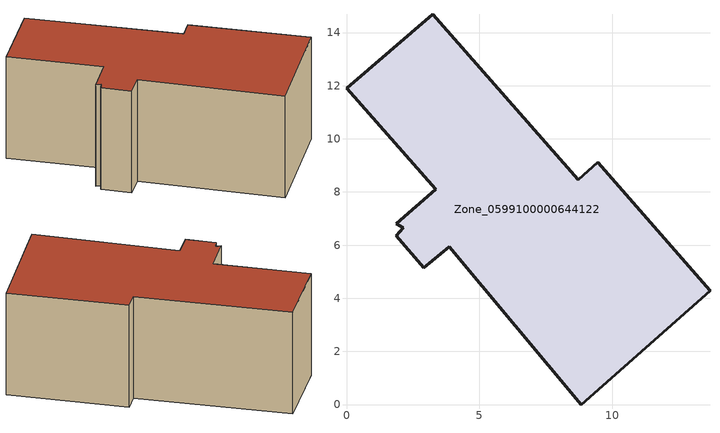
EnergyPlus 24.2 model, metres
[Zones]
Zone_0599100000644122
 floor ground (C_G): 1.86,6.34 2.13,6.66 1.87,6.8 3.35,8.1 0,11.91 3.24,14.68 8.72,8.46 9.45,9.12 13.68,4.29 8.83,0 3.87,5.94 2.91,5.14 z0
 wall outside (C_F): 8.72,8.46 3.24,14.68 0,11.91 3.35,8.1 1.87,6.8 2.13,6.66 1.86,6.34 2.91,5.14 3.87,5.94 8.83,0 13.68,4.29 9.45,9.12 8.72,8.46 z0:5.86
 roof outside (C_R): 2.13,6.66 1.86,6.34 2.91,5.14 3.87,5.94 8.83,0 13.68,4.29 9.45,9.12 8.72,8.46 3.24,14.68 0,11.91 3.35,8.1 1.87,6.8 z5.86
[BUILDING]
Pand.0599100000644122: North Axis=0; Terrain=City; Loads Convergence Tolerance Value=0.04; Temperature Convergence Tolerance Value=0.4; Solar Distribution=FullExterior; Maximum Number of Warmup Days=25; Minimum Number of Warmup Days=1
[Site:Location]
Rotterdam.The.Hague.AP_ZH_NLD Design_Conditions: Latitude=51.96; Longitude=4.45; Time Zone=1; Elevation=-4.5
[SITE:GROUNDTEMPERATURE:BUILDINGSURFACE]
18, 18, 18, 18, 18, 18, 18, 18, 18, 18, 18, 18
[MATERIAL] Thermal Absorptance=0.9; Solar Absorptance=0.7; Visible Absorptance=0.7
Name | Roughness | Thickness | Conductivity | Density | Specific Heat
G.TC.1946 | MediumSmooth | 0.15 | 1 | 540 | 1210
F.TC.1946 | Rough | 0.3 | 0.857143 | 1920 | 840
R.TC.1946 | MediumRough | 0.2 | 0.909091 | 1500 | 1000
[CONSTRUCTION]
C_G: G.TC.1946
C_F: F.TC.1946
C_R: R.TC.1946
[ZONE]
Zone_0599100000644122: Type=1; Multiplier=1; Ceiling Height=Autocalculate; Volume=Autocalculate; Floor Area=autocalculate; Part of Total Floor Area=Yes
[ZONEINFILTRATION:DESIGNFLOWRATE]
Infil_Zone_0599100000644122: Zone or ZoneList or Space or SpaceList=Zone_0599100000644122; Schedule=AlwaysOn; Design Flow Rate Calculation Method=Flow/Area; Flow Rate per Floor Area=0.003; Constant Term Coefficient=1; Temperature Term Coefficient=0; Velocity Term Coefficient=0; Velocity Squared Term Coefficient=0
[HVACTEMPLATE:ZONE:IDEALLOADSAIRSYSTEM]
Zone_0599100000644122: Maximum Heating Supply Air Temperature=50; Minimum Cooling Supply Air Temperature=13; Maximum Heating Supply Air Humidity Ratio=0.0156; Minimum Cooling Supply Air Humidity Ratio=0.0077; Heating Limit=NoLimit; Cooling Limit=NoLimit; Dehumidification Control Type=ConstantSensibleHeatRatio; Cooling Sensible Heat Ratio=0.7; Dehumidification Setpoint=60; Humidification Control Type=None; Humidification Setpoint=30; Outdoor Air Method=None; Outdoor Air Flow Rate per Person=0.00944; Outdoor Air Flow Rate per Zone Floor Area=0; Outdoor Air Flow Rate per Zone=0; Demand Controlled Ventilation Type=None; Outdoor Air Economizer Type=NoEconomizer; Heat Recovery Type=None; Sensible Heat Recovery Effectiveness=0.7; Latent Heat Recovery Effectiveness=0.65
[ZONECONTROL:THERMOSTAT]
ThermostatControl_Zone_0599100000644122: Zone or ZoneList=Zone_0599100000644122; Control Type Schedule=DualSetpointControlType; Control 1=Thermostat_Zone_0599100000644122; Temperature Difference Between Cutout And Setpoint=0
[THERMOSTATSETPOINT:DUALSETPOINT]
Thermostat_Zone_0599100000644122: Heating Setpoint Temperature Schedule=HeatingSetpoint_Zone_0599100000644122; Cooling Setpoint Temperature Schedule=CoolingSetpoint_Zone_0599100000644122
[SCHEDULE:COMPACT]
HeatingSetpoint_Zone_0599100000644122: Through: 12/31, For: AllDays, Until: 24:00, 21
CoolingSetpoint_Zone_0599100000644122: Through: 12/31, For: AllDays, Until: 24:00, 24
DualSetpointControlType: Through: 12/31, For: AllDays, Until: 24:00, 4
AlwaysOn: Through: 12/31, For: AllDays, Until: 24:00, 1
